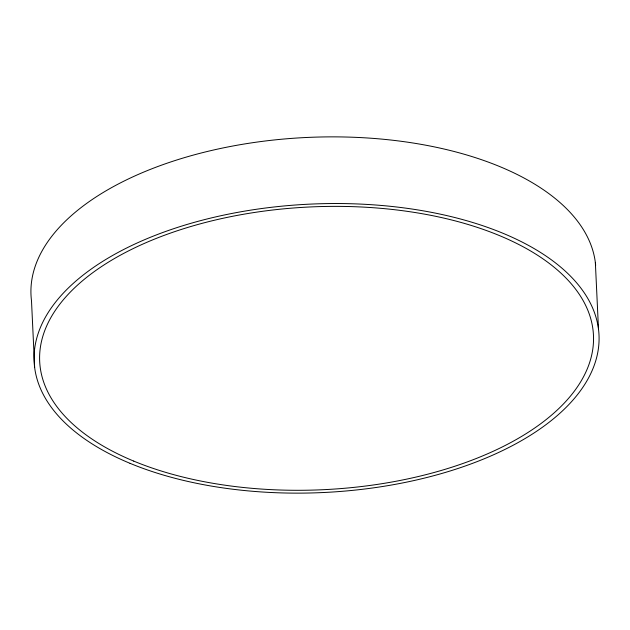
<?xml version="1.0" encoding="UTF-8"?>
<svg xmlns="http://www.w3.org/2000/svg" width="630" height="630" viewBox="0 0 630 630"><rect width="100%" height="100%" fill="white"/><g stroke="black" fill="none" stroke-linecap="round" stroke-linejoin="round"><path stroke-width="0.94" d="M595.358 262.576L598.5 329.238M34.642 367.424L31.5 300.762A282.744 144.349 -2.7 0 1 298.116 137.946A282.744 144.349 -2.7 0 1 595.665 265.443M133.694 461.081A277.2 141.522 -2.7 0 0 588.152 366.676A277.2 141.522 -2.7 0 0 227.863 217.248A277.2 141.522 -2.7 0 0 133.694 461.081M130.04 463.334A282.744 144.349 -2.7 0 0 593.586 367.038A282.744 144.349 -2.7 0 0 226.091 214.625A282.744 144.349 -2.7 0 0 130.04 463.334"/></g></svg>
